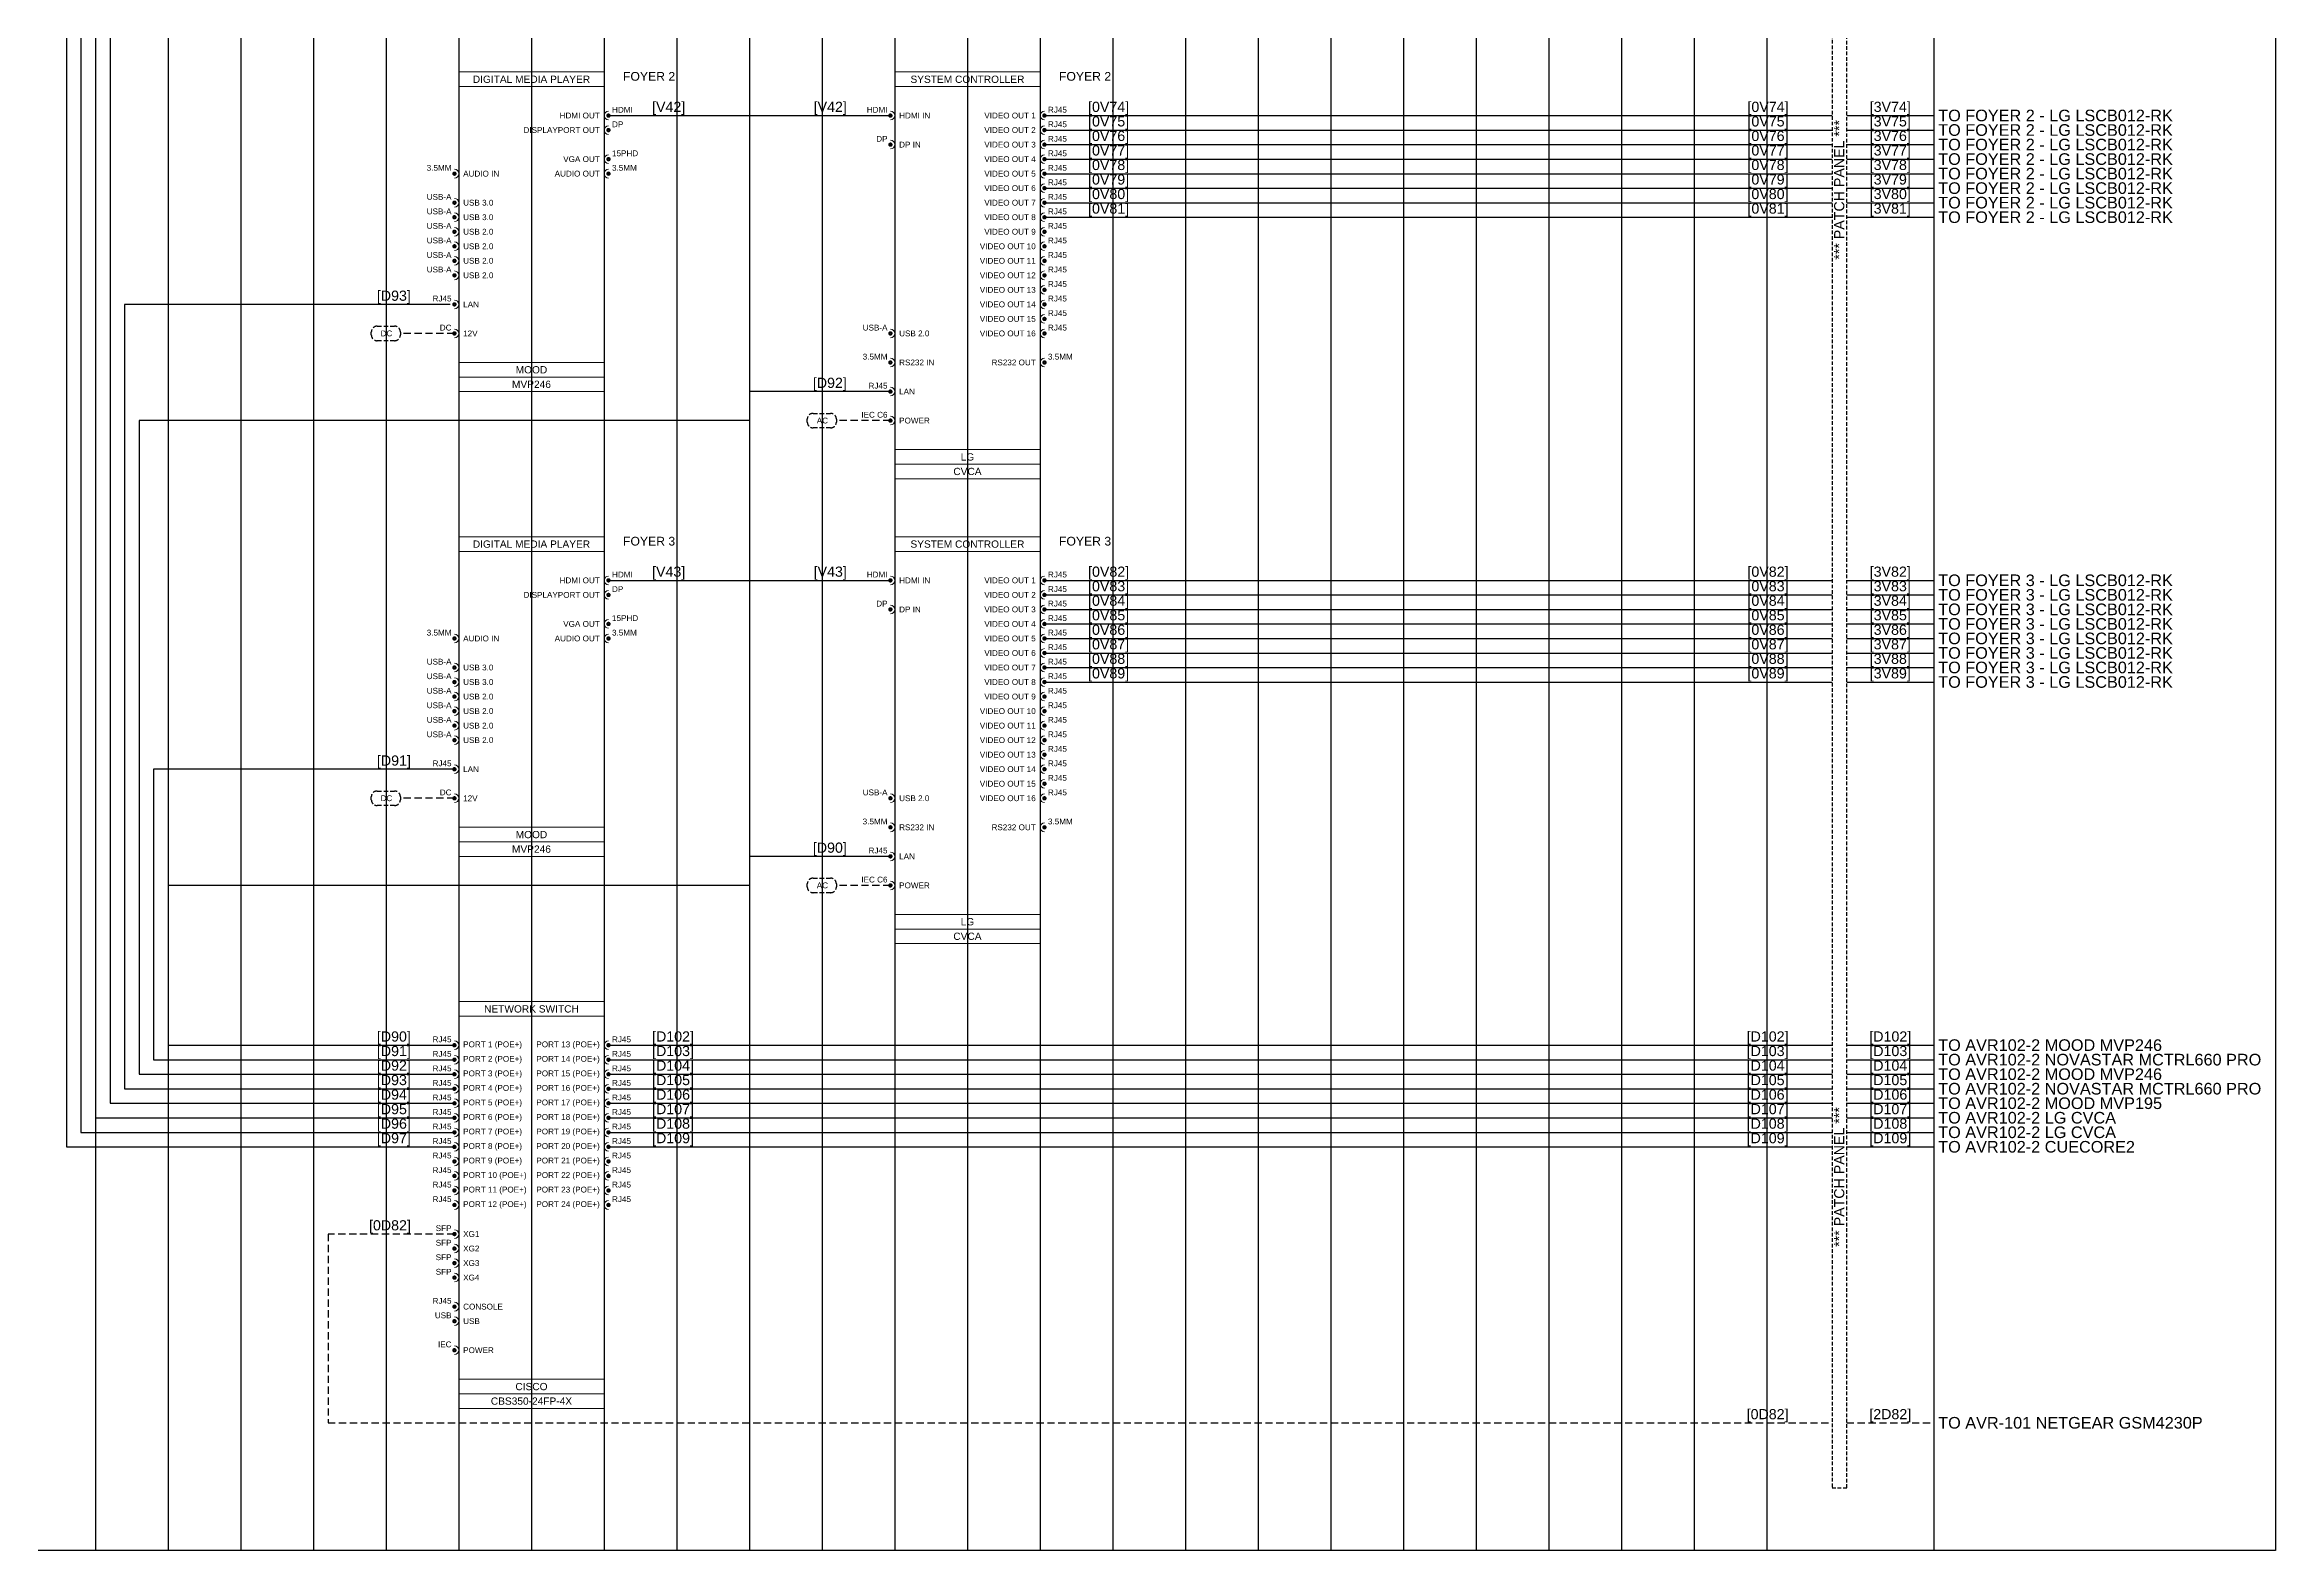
# Model space of a CAD drawing. Header units: millimetres. Extents: x -71336 to -33468, y -26189 to 22712.
# Drawn here: x -43421 to -42654, y -13124 to -12606 of the extents above; entities that cross this region are included whole.
import ezdxf
from ezdxf.enums import TextEntityAlignment as Align
from ezdxf.lldxf.tags import DXFTag

# ---------------------------------------------------------------- set-up
doc = ezdxf.new("R2010")
doc.units = ezdxf.units.MM
doc.linetypes.add('DASHED', pattern=[0.75, 0.5, -0.25])
doc.linetypes.add('DASHED2', pattern=[0.375, 0.25, -0.125])
for name, color, linetype in [('SC - 3 Core Flex', 7, 'DASHED'), ('SC - Cat - Green - Data', 84, 'Continuous'), ('SC - Cat - Green - Data - DS', 84, 'DS'), ('SC - Cat - Red - AV', 1, 'Continuous'), ('SC - Fibre', 170, 'DASHED'), ('SC - HDMI', 192, 'Continuous'), ('SC - Text', 7, 'Continuous'), ('Text', 7, 'Continuous')]:
    doc.layers.add(name, color=color, linetype=linetype)
doc.layers.add('SC - Equipment', color=7, linetype='Continuous', lineweight=13)
doc.layers.add('SC - Xlines', color=252, linetype='Continuous', plot=False)
doc.styles.add('ARIAL', font='arial.ttf')
doc.styles.get("Standard").update_dxf_attribs({"font": 'arial.ttf', "height": 35})
tags = doc.linetypes.add('DS', pattern='A,1.939444,-0.075392,["DS",ARIAL,S=0.5,R=0,X=0,Y=-0.25],-1.06308,1.922084', length=5).pattern_tags.tags
tags[6] = DXFTag(74, 10)

# ---------------------------------------------------------------- blocks, each defined once
blk = doc.blocks.new('Cisco CBS350-24FP-4X - SCHEMATIC')
at = {"layer": 'SC - Equipment'}
for p, q in [((-25, 0), (25, 0)), ((-25, -140), (-25, 0)), ((25, 0), (25, -140)), ((25, -5), (-25, -5)), ((25, -130), (-25, -130)), ((25, -130), (-25, -130)), ((25, -135), (-25, -135)), ((25, -135), (-25, -135)), ((25, -135), (-25, -135)), ((25, -140), (-25, -140))]:
    blk.add_line(p, q, dxfattribs=at)
at = {"layer": 'SC - Equipment', "const_width": 0.7}
for points in [[(-26.1, -15, 1), (-26.9, -15, 1)], [(26.1, -15, -1), (26.9, -15, -1)], [(-26.1, -20, 1), (-26.9, -20, 1)], [(26.1, -20, -1), (26.9, -20, -1)], [(-26.1, -25, 1), (-26.9, -25, 1)], [(-26.1, -30, 1), (-26.9, -30, 1)], [(26.1, -25, -1), (26.9, -25, -1)], [(26.1, -30, -1), (26.9, -30, -1)], [(-26.1, -35, 1), (-26.9, -35, 1)], [(26.1, -35, -1), (26.9, -35, -1)], [(-26.1, -40, 1), (-26.9, -40, 1)], [(-26.1, -45, 1), (-26.9, -45, 1)], [(26.1, -40, -1), (26.9, -40, -1)], [(26.1, -45, -1), (26.9, -45, -1)], [(-26.1, -50, 1), (-26.9, -50, 1)], [(26.1, -50, -1), (26.9, -50, -1)], [(-26.1, -55, 1), (-26.9, -55, 1)], [(-26.1, -60, 1), (-26.9, -60, 1)], [(26.1, -55, -1), (26.9, -55, -1)], [(26.1, -60, -1), (26.9, -60, -1)], [(-26.1, -65, 1), (-26.9, -65, 1)], [(26.1, -65, -1), (26.9, -65, -1)], [(-26.1, -70, 1), (-26.9, -70, 1)], [(26.1, -70, -1), (26.9, -70, -1)], [(-26.1, -80, 1), (-26.9, -80, 1)], [(-26.1, -85, 1), (-26.9, -85, 1)], [(-26.1, -90, 1), (-26.9, -90, 1)], [(-26.1, -95, 1), (-26.9, -95, 1)], [(-26.1, -105, 1), (-26.9, -105, 1)], [(-26.1, -110, 1), (-26.9, -110, 1)], [(-26.1, -120, 1), (-26.9, -120, 1)]]:
    blk.add_lwpolyline(points, format="xyb", close=True, dxfattribs=at)
at = {"layer": 'SC - Equipment'}
for centre, start, end in [((-26.5, -15), 270, 90), ((26.5, -15), 90, 270), ((-26.5, -20), 270, 90), ((26.5, -20), 90, 270), ((-26.5, -25), 270, 90), ((-26.5, -30), 270, 90), ((26.5, -25), 90, 270), ((26.5, -30), 90, 270), ((-26.5, -35), 270, 90), ((26.5, -35), 90, 270), ((-26.5, -40), 270, 90), ((-26.5, -45), 270, 90), ((26.5, -40), 90, 270), ((26.5, -45), 90, 270), ((-26.5, -50), 270, 90), ((-26.5, -55), 270, 90), ((26.5, -50), 90, 270), ((26.5, -55), 90, 270), ((-26.5, -60), 270, 90), ((26.5, -60), 90, 270), ((-26.5, -65), 270, 90), ((-26.5, -70), 270, 90), ((26.5, -65), 90, 270), ((26.5, -70), 90, 270), ((-26.5, -80), 270, 90), ((-26.5, -85), 270, 90), ((-26.5, -90), 270, 90), ((-26.5, -95), 270, 90), ((-26.5, -105), 270, 90), ((-26.5, -110), 270, 90), ((-26.5, -120), 270, 90)]:
    blk.add_arc(centre, 1.5, start, end, dxfattribs=at)
at = {"ltscale": 5}
for tag, p in [('DESCRIPTION', (0, -2.5)), ('MODEL', (0, -137.5)), ('MAKE', (0, -132.5))]:
    blk.add_attdef(tag, text='', height=2.5, dxfattribs=at).set_placement(p, align=Align.MIDDLE_CENTER)
at = {"ltscale": 5, "flags": 1}
for tag, p in [('ROOM_TYPE', (45, -5)), ('LOCATION', (45, -10)), ('RACK_EQUIPMENT_(Y/N)', (45, -15)), ('IP_(Y/N)', (45, -30)), ('AMP(@240V)', (45, -40)), ('POE(WATT)', (45, -35)), ('WATT', (45, -45)), ('WEIGHT(KG)', (45, -55)), ('BTU/H', (45, -50)), ('TRANSFORMER_TAPS', (45, -60))]:
    blk.add_attdef(tag, p, '', height=2.5, dxfattribs=at)
blk.add_attdef('BRACKET', text='', height=2.5, dxfattribs=at).set_placement((0, -127.5), align=Align.MIDDLE_CENTER)
at = {"layer": 'SC - Equipment', "ltscale": 5, "char_height": 2}
for s, insert, width, attachment_point in [('RJ45', (-27.5, -13), 5.7736, 6), ('PORT 1 (POE+)', (-23.5, -15), 23.5, 4), ('PORT 13 (POE+)', (23.5, -15), 23.5, 6), ('RJ45', (27.72, -13), 7.1748, 4), ('RJ45', (-27.5, -18), 5.7736, 6), ('RJ45', (-27.5, -23), 5.7736, 6), ('PORT 2 (POE+)', (-23.5, -20), 23.5, 4), ('PORT 14 (POE+)', (23.5, -20), 23.5, 6), ('RJ45', (27.72, -18), 7.1748, 4), ('RJ45', (27.72, -23), 7.1748, 4), ('RJ45', (-27.5, -28), 5.7736, 6), ('PORT 3 (POE+)', (-23.5, -25), 23.5, 4), ('PORT 4 (POE+)', (-23.5, -30), 23.5, 4), ('PORT 15 (POE+)', (23.5, -25), 23.5, 6), ('PORT 16 (POE+)', (23.5, -30), 23.5, 6), ('RJ45', (27.72, -28), 7.1748, 4), ('RJ45', (-27.5, -33), 5.7736, 6), ('RJ45', (-27.5, -38), 5.7736, 6), ('PORT 5 (POE+)', (-23.5, -35), 23.5, 4), ('PORT 17 (POE+)', (23.5, -35), 23.5, 6), ('RJ45', (27.72, -33), 7.1748, 4), ('RJ45', (27.72, -38), 7.1748, 4), ('RJ45', (-27.5, -43), 5.7736, 6), ('PORT 6 (POE+)', (-23.5, -40), 23.5, 4), ('PORT 7 (POE+)', (-23.5, -45), 23.5, 4), ('PORT 18 (POE+)', (23.5, -40), 23.5, 6), ('\\pxt10;PORT 19 (POE+)', (23.5, -45), 23.5, 6), ('RJ45', (27.72, -43), 7.1748, 4), ('RJ45', (-27.5, -48), 5.7736, 6), ('RJ45', (-27.5, -53), 5.7736, 6), ('PORT 8 (POE+)', (-23.5, -50), 23.5, 4), ('PORT 9 (POE+)', (-23.5, -55), 23.5, 4), ('PORT 20 (POE+)', (23.5, -50), 23.5, 6), ('PORT 21 (POE+)', (23.5, -55), 23.5, 6), ('RJ45', (27.72, -48), 7.1748, 4), ('RJ45', (27.72, -53), 7.1748, 4), ('RJ45', (-27.5, -58), 5.7736, 6), ('PORT 10 (POE+)', (-23.5, -60), 23.5, 4), ('PORT 22 (POE+)', (23.5, -60), 23.5, 6), ('RJ45', (27.72, -58), 7.1748, 4), ('RJ45', (-27.5, -63), 5.7736, 6), ('RJ45', (-27.5, -68), 5.7736, 6), ('PORT 11 (POE+)', (-23.5, -65), 23.5, 4), ('PORT 12 (POE+)', (-23.5, -70), 23.5, 4), ('PORT 23 (POE+)', (23.5, -65), 23.5, 6), ('PORT 24 (POE+)', (23.5, -70), 23.5, 6), ('RJ45', (27.72, -63), 7.1748, 4), ('RJ45', (27.72, -68), 7.1748, 4), ('SFP', (-27.5, -78), 5.7736, 6), ('SFP', (-27.5, -83), 5.7736, 6), ('XG1', (-23.5, -80), 23.5, 4), ('XG2', (-23.5, -85), 23.5, 4), ('SFP', (-27.5, -88), 5.7736, 6), ('SFP', (-27.5, -93), 5.7736, 6), ('XG3', (-23.5, -90), 23.5, 4), ('XG4', (-23.5, -95), 23.5, 4), ('RJ45', (-27.5, -103), 5.7736, 6), ('USB', (-27.5, -108), 5.7736, 6), ('CONSOLE', (-23.5, -105), 23.5, 4), ('USB', (-23.5, -110), 23.5, 4), ('IEC', (-27.5, -118), 5.7736, 6), ('POWER', (-23.5, -120), 23.5, 4)]:
    blk.add_mtext(s, dxfattribs=dict(at, insert=insert, width=width, attachment_point=attachment_point))
blk = doc.blocks.new('LG CVCA - SCHEMATIC')
at = {"layer": 'SC - Equipment'}
for p, q in [((-25, 0), (25, 0)), ((-25, -140), (-25, 0)), ((25, 0), (25, -140)), ((25, -5), (-25, -5)), ((25, -130), (-25, -130)), ((25, -130), (-25, -130)), ((25, -135), (-25, -135)), ((25, -135), (-25, -135)), ((25, -135), (-25, -135)), ((25, -140), (-25, -140))]:
    blk.add_line(p, q, dxfattribs=at)
at = {"layer": 'SC - Equipment', "const_width": 0.7}
for points in [[(-26.1, -15, 1), (-26.9, -15, 1)], [(26.1, -15, -1), (26.9, -15, -1)], [(26.1, -20, -1), (26.9, -20, -1)], [(-26.1, -25, 1), (-26.9, -25, 1)], [(26.1, -25, -1), (26.9, -25, -1)], [(26.1, -30, -1), (26.9, -30, -1)], [(26.1, -35, -1), (26.9, -35, -1)], [(26.1, -40, -1), (26.9, -40, -1)], [(26.1, -45, -1), (26.9, -45, -1)], [(26.1, -50, -1), (26.9, -50, -1)], [(26.1, -55, -1), (26.9, -55, -1)], [(26.1, -60, -1), (26.9, -60, -1)], [(26.1, -65, -1), (26.9, -65, -1)], [(26.1, -70, -1), (26.9, -70, -1)], [(26.1, -75, -1), (26.9, -75, -1)], [(26.1, -80, -1), (26.9, -80, -1)], [(26.1, -85, -1), (26.9, -85, -1)], [(-26.1, -90, 1), (-26.9, -90, 1)], [(26.1, -90, -1), (26.9, -90, -1)], [(-26.1, -100, 1), (-26.9, -100, 1)], [(26.1, -100, -1), (26.9, -100, -1)], [(-26.1, -110, 1), (-26.9, -110, 1)], [(-26.1, -120, 1), (-26.9, -120, 1)]]:
    blk.add_lwpolyline(points, format="xyb", close=True, dxfattribs=at)
at = {"layer": 'SC - Equipment'}
for centre, start, end in [((-26.5, -15), 270, 90), ((26.5, -15), 90, 270), ((26.5, -20), 90, 270), ((-26.5, -25), 270, 90), ((26.5, -25), 90, 270), ((26.5, -30), 90, 270), ((26.5, -35), 90, 270), ((26.5, -40), 90, 270), ((26.5, -45), 90, 270), ((26.5, -50), 90, 270), ((26.5, -55), 90, 270), ((26.5, -60), 90, 270), ((26.5, -65), 90, 270), ((26.5, -70), 90, 270), ((26.5, -75), 90, 270), ((26.5, -80), 90, 270), ((26.5, -85), 90, 270), ((-26.5, -90), 270, 90), ((26.5, -90), 90, 270), ((-26.5, -100), 270, 90), ((26.5, -100), 90, 270), ((-26.5, -110), 270, 90), ((-26.5, -120), 270, 90)]:
    blk.add_arc(centre, 1.5, start, end, dxfattribs=at)
at = {"ltscale": 5}
for tag, p in [('DESCRIPTION', (0, -2.5)), ('MODEL', (0, -137.5)), ('MAKE', (0, -132.5))]:
    blk.add_attdef(tag, text='', height=2.5, dxfattribs=at).set_placement(p, align=Align.MIDDLE_CENTER)
at = {"ltscale": 5, "flags": 1}
for tag, p in [('ROOM_TYPE', (45, -5)), ('LOCATION', (45, -10)), ('RACK_EQUIPMENT_(Y/N)', (45, -15)), ('IP_(Y/N)', (45, -30)), ('AMP(@240V)', (45, -40)), ('POE(WATT)', (45, -35)), ('WATT', (45, -45)), ('WEIGHT(KG)', (45, -55)), ('BTU/H', (45, -50)), ('TRANSFORMER_TAPS', (45, -60))]:
    blk.add_attdef(tag, p, '', height=2.5, dxfattribs=at)
blk.add_attdef('BRACKET', text='', height=2.5, dxfattribs=at).set_placement((0, -127.5), align=Align.MIDDLE_CENTER)
at = {"layer": 'SC - Equipment', "ltscale": 5, "char_height": 2}
for s, insert, width, attachment_point in [('HDMI', (-27.5, -13), 5.7736, 6), ('HDMI IN', (-23.5, -15), 23.5, 4), ('VIDEO OUT 1', (23.5, -15), 23.5, 6), ('RJ45', (27.7, -13), 3.7458, 4), ('DP', (-27.5, -23), 5.7736, 6), ('VIDEO OUT 2', (23.5, -20), 23.5, 6), ('RJ45', (27.7, -18), 3.7458, 4), ('RJ45', (27.7, -23), 3.7458, 4), ('DP IN', (-23.5, -25), 23.5, 4), ('VIDEO OUT 3', (23.5, -25), 23.5, 6), ('VIDEO OUT 4', (23.5, -30), 23.5, 6), ('RJ45', (27.7, -28), 3.7458, 4), ('VIDEO OUT 5', (23.5, -35), 23.5, 6), ('RJ45', (27.7, -33), 3.7458, 4), ('RJ45', (27.7, -38), 3.7458, 4), ('VIDEO OUT 6', (23.5, -40), 23.5, 6), ('VIDEO OUT 7', (23.5, -45), 23.5, 6), ('RJ45', (27.7, -43), 3.7458, 4), ('VIDEO OUT 8', (23.5, -50), 23.5, 6), ('RJ45', (27.7, -48), 3.7458, 4), ('RJ45', (27.7, -53), 3.7458, 4), ('VIDEO OUT 10', (23.5, -60), 23.5, 6), ('VIDEO OUT 9', (23.5, -55), 23.5, 6), ('RJ45', (27.7, -58), 3.7458, 4), ('VIDEO OUT 11', (23.5, -65), 23.5, 6), ('VIDEO OUT 12', (23.5, -70), 23.5, 6), ('RJ45', (27.7, -63), 3.7458, 4), ('RJ45', (27.7, -68), 3.7458, 4), ('VIDEO OUT 13', (23.5, -75), 23.5, 6), ('RJ45', (27.7, -73), 3.7458, 4), ('VIDEO OUT 14', (23.5, -80), 23.5, 6), ('VIDEO OUT 15', (23.5, -85), 23.5, 6), ('RJ45', (27.7, -78), 3.7458, 4), ('RJ45', (27.7, -83), 3.7458, 4), ('USB 2.0', (-23.5, -90), 23.5, 4), ('VIDEO OUT 16', (23.5, -90), 23.5, 6), ('RJ45', (27.7, -88), 3.7458, 4), ('RS232 IN', (-23.5, -100), 23.5, 4), ('RS232 OUT', (23.5, -100), 23.5, 6), ('3.5MM', (27.7, -98), 3.7458, 4), ('LAN', (-23.5, -110), 23.5, 4), ('POWER', (-23.5, -120), 23.5, 4)]:
    blk.add_mtext(s, dxfattribs=dict(at, insert=insert, width=width, attachment_point=attachment_point))
at = {"layer": 'SC - Equipment', "ltscale": 5, "char_height": 2, "attachment_point": 6}
for s, insert in [('USB-A', (-27.5, -88)), ('3.5MM', (-27.5, -98)), ('RJ45', (-27.5, -108)), ('IEC C6', (-27.5, -118))]:
    blk.add_mtext(s, dxfattribs=dict(at, insert=insert))
blk = doc.blocks.new('MOOD MVP246 - SCHEMATIC')
at = {"layer": 'SC - Equipment'}
for p, q in [((-25, 0), (25, 0)), ((-25, -110), (-25, 0)), ((25, 0), (25, -110)), ((25, -5), (-25, -5)), ((25, -100), (-25, -100)), ((25, -100), (-25, -100)), ((25, -105), (-25, -105)), ((25, -105), (-25, -105)), ((25, -105), (-25, -105)), ((25, -110), (-25, -110))]:
    blk.add_line(p, q, dxfattribs=at)
at = {"layer": 'SC - Equipment', "const_width": 0.7}
for points in [[(26.1, -15, -1), (26.9, -15, -1)], [(26.1, -20, -1), (26.9, -20, -1)], [(26.1, -30, -1), (26.9, -30, -1)], [(-26.1, -35, 1), (-26.9, -35, 1)], [(26.1, -35, -1), (26.9, -35, -1)], [(-26.1, -45, 1), (-26.9, -45, 1)], [(-26.1, -50, 1), (-26.9, -50, 1)], [(-26.1, -55, 1), (-26.9, -55, 1)], [(-26.1, -60, 1), (-26.9, -60, 1)], [(-26.1, -65, 1), (-26.9, -65, 1)], [(-26.1, -70, 1), (-26.9, -70, 1)], [(-26.1, -80, 1), (-26.9, -80, 1)], [(-26.1, -90, 1), (-26.9, -90, 1)]]:
    blk.add_lwpolyline(points, format="xyb", close=True, dxfattribs=at)
at = {"layer": 'SC - Equipment'}
for centre, start, end in [((26.5, -15), 90, 270), ((26.5, -20), 90, 270), ((26.5, -30), 90, 270), ((-26.5, -35), 270, 90), ((26.5, -35), 90, 270), ((-26.5, -45), 270, 90), ((-26.5, -50), 270, 90), ((-26.5, -55), 270, 90), ((-26.5, -60), 270, 90), ((-26.5, -65), 270, 90), ((-26.5, -70), 270, 90), ((-26.5, -80), 270, 90), ((-26.5, -90), 270, 90)]:
    blk.add_arc(centre, 1.5, start, end, dxfattribs=at)
at = {"ltscale": 5}
for tag, p in [('DESCRIPTION', (0, -2.5)), ('MODEL', (0, -107.5)), ('MAKE', (0, -102.5))]:
    blk.add_attdef(tag, text='', height=2.5, dxfattribs=at).set_placement(p, align=Align.MIDDLE_CENTER)
at = {"ltscale": 5, "flags": 1}
for tag, p in [('ROOM_TYPE', (45, -5)), ('LOCATION', (45, -10)), ('RACK_EQUIPMENT_(Y/N)', (45, -15)), ('IP_(Y/N)', (45, -30)), ('AMP(@240V)', (45, -40)), ('POE(WATT)', (45, -35)), ('WATT', (45, -45)), ('WEIGHT(KG)', (45, -55)), ('BTU/H', (45, -50)), ('TRANSFORMER_TAPS', (45, -60))]:
    blk.add_attdef(tag, p, '', height=2.5, dxfattribs=at)
blk.add_attdef('BRACKET', text='', height=2.5, dxfattribs=at).set_placement((0, -97.5), align=Align.MIDDLE_CENTER)
at = {"layer": 'SC - Equipment', "ltscale": 5, "char_height": 2}
for s, insert, width, attachment_point in [('HDMI OUT', (23.5, -15), 23.5, 6), ('HDMI', (27.72, -13), 7.1748, 4), ('DISPLAYPORT OUT', (23.5, -20), 34.4972, 6), ('DP', (27.72, -18), 7.1748, 4), ('VGA OUT', (23.5, -30), 23.5, 6), ('15PHD', (27.72, -28), 7.1748, 4), ('3.5MM', (-27.5, -33), 5.7736, 6), ('AUDIO IN', (-23.5, -35), 23.5, 4), ('AUDIO OUT', (23.5, -35), 23.5, 6), ('3.5MM', (27.72, -33), 7.1748, 4), ('USB-A', (-27.5, -43), 5.7736, 6), ('USB 3.0', (-23.5, -45), 23.5, 4), ('USB-A', (-27.5, -48), 5.7736, 6), ('USB-A', (-27.5, -53), 5.7736, 6), ('USB 3.0', (-23.5, -50), 23.5, 4), ('USB-A', (-27.5, -58), 5.7736, 6), ('USB 2.0', (-23.5, -55), 23.5, 4), ('USB 2.0', (-23.5, -60), 23.5, 4), ('USB-A', (-27.5, -63), 5.7736, 6), ('USB-A', (-27.5, -68), 5.7736, 6), ('USB 2.0', (-23.5, -65), 23.5, 4), ('USB 2.0', (-23.5, -70), 23.5, 4), ('RJ45', (-27.5, -78), 5.7736, 6), ('LAN', (-23.5, -80), 23.5, 4), ('DC', (-27.5, -88), 5.7736, 6), ('12V', (-23.5, -90), 23.5, 4)]:
    blk.add_mtext(s, dxfattribs=dict(at, insert=insert, width=width, attachment_point=attachment_point))

msp = doc.modelspace()

# ---------------------------------------------------------------- linework, layer by layer
at = {"linetype": 'DASHED2', "ltscale": 5}
msp.add_lwpolyline([(-42801.189, -13102.434), (-42801.189, -12206.536), (-42806.189, -12206.536), (-42806.189, -13102.434)], close=True, dxfattribs=at)
at = {"layer": 'SC - 3 Core Flex', "ltscale": 3}
for points in [[(-43306.786, -12702.563), (-43300.786, -12702.563, -0.4142136), (-43298.786, -12704.563), (-43298.786, -12705.563, -0.4142136), (-43300.786, -12707.563), (-43306.786, -12707.563, -0.4142136), (-43308.786, -12705.563), (-43308.786, -12704.563, -0.4142136)], [(-43156.786, -12732.563), (-43150.786, -12732.563, -0.4142136), (-43148.786, -12734.563), (-43148.786, -12735.563, -0.4142136), (-43150.786, -12737.563), (-43156.786, -12737.563, -0.4142136), (-43158.786, -12735.563), (-43158.786, -12734.563, -0.4142136)], [(-43306.786, -12862.563), (-43300.786, -12862.563, -0.4142136), (-43298.786, -12864.563), (-43298.786, -12865.563, -0.4142136), (-43300.786, -12867.563), (-43306.786, -12867.563, -0.4142136), (-43308.786, -12865.563), (-43308.786, -12864.563, -0.4142136)], [(-43156.786, -12892.563), (-43150.786, -12892.563, -0.4142136), (-43148.786, -12894.563), (-43148.786, -12895.563, -0.4142136), (-43150.786, -12897.563), (-43156.786, -12897.563, -0.4142136), (-43158.786, -12895.563), (-43158.786, -12894.563, -0.4142136)]]:
    msp.add_lwpolyline(points, format="xyb", close=True, dxfattribs=at)
at = {"layer": 'SC - 3 Core Flex', "ltscale": 5}
for points in [[(-43280.188, -12705.063), (-43298.786, -12705.063)], [(-43130.189, -12735.063), (-43148.786, -12735.063)], [(-43280.188, -12865.063), (-43298.786, -12865.063)], [(-43130.189, -12895.063), (-43148.786, -12895.063)]]:
    msp.add_lwpolyline(points, dxfattribs=at)
at = {"layer": 'SC - Cat - Green - Data', "ltscale": 5}
for points in [[(-43130.189, -12405.063), (-43408.689, -12405.063), (-43408.689, -12980.061), (-43280.189, -12980.063)], [(-43130.188, -12565.063), (-43178.689, -12565.063), (-43178.689, -12575.07), (-43398.688, -12575.07), (-43398.689, -12970.061), (-43280.189, -12970.063)], [(-42801.189, -12630.063), (-42771.189, -12630.063)], [(-42801.189, -12635.063), (-42771.189, -12635.063)], [(-42801.189, -12640.063), (-42771.189, -12640.063)], [(-42801.189, -12645.063), (-42771.189, -12645.063)], [(-42801.189, -12650.063), (-42771.189, -12650.063)], [(-42801.189, -12655.063), (-42771.189, -12655.063)], [(-42801.189, -12660.063), (-42771.189, -12660.063)], [(-42801.189, -12665.063), (-42771.189, -12665.063)], [(-43130.188, -12725.063), (-43178.689, -12725.063), (-43178.689, -12735.07), (-43388.687, -12735.056), (-43388.687, -12960.058), (-43280.189, -12960.063)], [(-42801.189, -12790.063), (-42771.189, -12790.063)], [(-42801.189, -12795.063), (-42771.189, -12795.063)], [(-42801.189, -12800.063), (-42771.189, -12800.063)], [(-42801.189, -12805.063), (-42771.189, -12805.063)], [(-42801.189, -12810.063), (-42771.189, -12810.063)], [(-42801.189, -12815.063), (-42771.189, -12815.063)], [(-42801.189, -12820.063), (-42771.189, -12820.063)], [(-42801.189, -12825.063), (-42771.189, -12825.063)], [(-43130.189, -12885.063), (-43178.689, -12885.063), (-43178.689, -12895.07), (-43378.688, -12895.056), (-43378.689, -12950.058), (-43280.188, -12950.068)], [(-43227.189, -12955.063), (-42806.189, -12955.063)], [(-42801.189, -12955.063), (-42771.189, -12955.063)], [(-43227.189, -12965.063), (-42806.189, -12965.063)], [(-42801.189, -12965.063), (-42771.189, -12965.063)], [(-43227.189, -12975.063), (-42806.189, -12975.063)], [(-42801.189, -12975.063), (-42771.189, -12975.063)], [(-43227.189, -12980.063), (-42806.189, -12980.063)], [(-42801.189, -12980.063), (-42771.189, -12980.063)]]:
    msp.add_lwpolyline(points, dxfattribs=at)
at = {"layer": 'SC - Cat - Green - Data - DS', "ltscale": 5}
for points in [[(-43280.189, -12350.065), (-43413.689, -12350.063), (-43413.689, -12985.062), (-43280.189, -12985.064)], [(-43280.189, -12535.064), (-43403.688, -12535.064), (-43403.689, -12975.062), (-43280.189, -12975.064)], [(-43281.674, -12695.063), (-43393.687, -12695.063), (-43393.687, -12965.053), (-43280.189, -12965.063)], [(-43280.188, -12855.075), (-43383.688, -12855.051), (-43383.689, -12955.058), (-43280.188, -12955.068)], [(-43227.189, -12950.063), (-42806.189, -12950.063)], [(-42801.189, -12950.063), (-42771.189, -12950.063)], [(-43227.189, -12960.063), (-42806.189, -12960.063)], [(-42801.189, -12960.063), (-42771.189, -12960.063)], [(-43227.189, -12970.063), (-42806.189, -12970.063)], [(-42801.189, -12970.063), (-42771.189, -12970.063)], [(-43227.189, -12985.063), (-42806.189, -12985.063)], [(-42801.189, -12985.063), (-42771.189, -12985.063)]]:
    msp.add_lwpolyline(points, dxfattribs=at)
at = {"layer": 'SC - Cat - Red - AV', "ltscale": 5}
for points in [[(-43077.189, -12630.063), (-42806.189, -12630.063)], [(-43077.189, -12635.063), (-42806.189, -12635.063)], [(-43077.189, -12640.063), (-42806.189, -12640.063)], [(-43077.189, -12645.063), (-42806.189, -12645.063)], [(-43077.189, -12650.063), (-42806.189, -12650.063)], [(-43077.189, -12655.063), (-42806.189, -12655.063)], [(-43077.189, -12660.063), (-42806.189, -12660.063)], [(-43077.189, -12665.063), (-42806.189, -12665.063)], [(-43077.189, -12790.063), (-42806.189, -12790.063)], [(-43077.189, -12795.063), (-42806.189, -12795.063)], [(-43077.189, -12800.063), (-42806.189, -12800.063)], [(-43077.189, -12805.063), (-42806.189, -12805.063)], [(-43077.189, -12810.063), (-42806.189, -12810.063)], [(-43077.189, -12815.063), (-42806.189, -12815.063)], [(-43077.189, -12820.063), (-42806.189, -12820.063)], [(-43077.189, -12825.063), (-42806.189, -12825.063)]]:
    msp.add_lwpolyline(points, dxfattribs=at)
at = {"layer": 'SC - Fibre', "ltscale": 5}
for points in [[(-43280.189, -13015.058), (-43323.689, -13015.068), (-43323.689, -13080.064), (-42806.189, -13080.063)], [(-42801.189, -13080.063), (-42771.189, -13080.062)]]:
    msp.add_lwpolyline(points, dxfattribs=at)
at = {"layer": 'SC - HDMI', "ltscale": 5}
for points in [[(-43227.188, -12630.063), (-43130.189, -12630.063)], [(-43227.188, -12790.063), (-43130.189, -12790.063)]]:
    msp.add_lwpolyline(points, dxfattribs=at)
at = {"layer": 'SC - Xlines', "ltscale": 5, "transparency": 33554687}
msp.add_lwpolyline([(-43853.689, -12185.058), (-42653.689, -12185.065), (-42653.689, -13123.965), (-43853.689, -13123.958)], close=True, dxfattribs=at)
at = {"layer": 'SC - Xlines', "ltscale": 5}
for points in [[(-43403.689, -12185.061), (-43403.689, -13123.959)], [(-43353.689, -12185.061), (-43353.689, -13123.959)], [(-43303.689, -12185.061), (-43303.689, -13123.959)], [(-43253.689, -12185.061), (-43253.689, -13123.959)], [(-43203.689, -12185.061), (-43203.689, -13123.959)], [(-43153.689, -12185.061), (-43153.689, -13123.959)], [(-43103.689, -12185.061), (-43103.689, -13123.959)], [(-43053.689, -12185.061), (-43053.689, -13123.959)], [(-43003.689, -12185.061), (-43003.689, -13123.959)], [(-42953.689, -12185.061), (-42953.689, -13123.959)], [(-42903.689, -12185.061), (-42903.689, -13123.959)], [(-42853.689, -12185.061), (-42853.689, -13123.959)], [(-42771.189, -12185.061), (-42771.189, -13123.959)]]:
    msp.add_lwpolyline(points, dxfattribs=at)
at = {"layer": 'SC - Xlines', "color": 250, "ltscale": 5}
for points in [[(-43378.689, -12185.061), (-43378.689, -13123.959)], [(-43328.689, -12185.061), (-43328.689, -13123.959)], [(-43278.689, -12185.061), (-43278.689, -13123.959)], [(-43228.689, -12185.061), (-43228.689, -13123.959)], [(-43178.689, -12185.061), (-43178.689, -13123.959)], [(-43128.689, -12185.061), (-43128.689, -13123.959)], [(-43078.689, -12185.061), (-43078.689, -13123.959)], [(-43028.689, -12185.061), (-43028.689, -13123.959)], [(-42978.689, -12185.061), (-42978.689, -13123.959)], [(-42928.689, -12185.061), (-42928.689, -13123.959)], [(-42878.689, -12185.061), (-42878.689, -13123.959)], [(-42828.689, -12185.061), (-42828.689, -13123.959)]]:
    msp.add_lwpolyline(points, dxfattribs=at)

# ---------------------------------------------------------------- block references
at = {"ltscale": 5}
for name, p, values in [('MOOD MVP246 - SCHEMATIC', (-43253.688, -12615.063), {'DESCRIPTION': 'DIGITAL MEDIA PLAYER', 'MAKE': 'MOOD', 'MODEL': 'MVP246'}), ('LG CVCA - SCHEMATIC', (-43103.689, -12615.063), {'DESCRIPTION': 'SYSTEM CONTROLLER', 'MAKE': 'LG', 'MODEL': 'CVCA'}), ('MOOD MVP246 - SCHEMATIC', (-43253.688, -12775.063), {'DESCRIPTION': 'DIGITAL MEDIA PLAYER', 'MAKE': 'MOOD', 'MODEL': 'MVP246'}), ('LG CVCA - SCHEMATIC', (-43103.689, -12775.063), {'DESCRIPTION': 'SYSTEM CONTROLLER', 'MAKE': 'LG', 'MODEL': 'CVCA'}), ('Cisco CBS350-24FP-4X - SCHEMATIC', (-43253.689, -12935.063), {'DESCRIPTION': 'NETWORK SWITCH', 'MAKE': 'CISCO', 'MODEL': 'CBS350-24FP-4X'})]:
    msp.add_blockref(name, p, dxfattribs=at).add_auto_attribs(values)

# ---------------------------------------------------------------- texts
at = {"layer": 'SC - Text'}
for s, insert, char_height, width, attachment_point in [('FOYER 2', (-43222.188, -12615.063), 3, 134.02561, 1), ('FOYER 2', (-43072.189, -12615.063), 3, 134.02561, 1), ('[V42]', (-43212.189, -12629.863), 3.5, 15.57197, 7), ('[V42]', (-43145.189, -12629.863), 3.5, 14.6761, 9), ('[0V74]', (-43062.189, -12629.865), 3.5, 15.57197, 7), ('[0V74]', (-42821.189, -12629.865), 3.5, 14.6761, 9), ('[3V74]', (-42786.189, -12629.864), 3.5, 15.57197, 8), ('[0V75]', (-43062.189, -12634.865), 3.5, 15.57197, 7), ('[0V75]', (-42821.189, -12634.865), 3.5, 14.6761, 9), ('[3V75]', (-42786.189, -12634.864), 3.5, 15.57197, 8), ('TO FOYER 2 {\\A1;\\fSansSerif|b0|i0|c2|p2;- LG LSCB012-RK}', (-42769.688, -12630.063), 4, 129.70239, 4), ('TO FOYER 2 {\\A1;\\fSansSerif|b0|i0|c2|p2;- LG LSCB012-RK}', (-42769.688, -12635.063), 4, 129.70239, 4), ('[0V76]', (-43062.189, -12639.865), 3.5, 15.57197, 7), ('[0V77]', (-43062.189, -12644.865), 3.5, 15.57197, 7), ('[0V76]', (-42821.189, -12639.865), 3.5, 14.6761, 9), ('[0V77]', (-42821.189, -12644.865), 3.5, 14.6761, 9), ('[3V76]', (-42786.189, -12639.864), 3.5, 15.57197, 8), ('[3V77]', (-42786.189, -12644.864), 3.5, 15.57197, 8), ('TO FOYER 2 {\\A1;\\fSansSerif|b0|i0|c2|p2;- LG LSCB012-RK}', (-42769.688, -12640.063), 4, 129.70239, 4), ('[0V78]', (-43062.189, -12649.865), 3.5, 15.57197, 7), ('[0V78]', (-42821.189, -12649.865), 3.5, 14.6761, 9), ('[3V78]', (-42786.189, -12649.864), 3.5, 15.57197, 8), ('TO FOYER 2 {\\A1;\\fSansSerif|b0|i0|c2|p2;- LG LSCB012-RK}', (-42769.688, -12645.063), 4, 129.70239, 4), ('TO FOYER 2 {\\A1;\\fSansSerif|b0|i0|c2|p2;- LG LSCB012-RK}', (-42769.688, -12650.063), 4, 129.70239, 4), ('[0V79]', (-43062.189, -12654.865), 3.5, 15.57197, 7), ('[0V80]', (-43062.189, -12659.865), 3.5, 15.57197, 7), ('[0V79]', (-42821.189, -12654.865), 3.5, 14.6761, 9), ('[0V80]', (-42821.189, -12659.865), 3.5, 14.6761, 9), ('[3V79]', (-42786.189, -12654.864), 3.5, 15.57197, 8), ('[3V80]', (-42786.189, -12659.864), 3.5, 15.57197, 8), ('TO FOYER 2 {\\A1;\\fSansSerif|b0|i0|c2|p2;- LG LSCB012-RK}', (-42769.688, -12655.063), 4, 129.70239, 4), ('[0V81]', (-43062.189, -12664.865), 3.5, 15.57197, 7), ('[0V81]', (-42821.189, -12664.865), 3.5, 14.6761, 9), ('[3V81]', (-42786.189, -12664.864), 3.5, 15.57197, 8), ('TO FOYER 2 {\\A1;\\fSansSerif|b0|i0|c2|p2;- LG LSCB012-RK}', (-42769.688, -12660.063), 4, 129.70239, 4), ('TO FOYER 2 {\\A1;\\fSansSerif|b0|i0|c2|p2;- LG LSCB012-RK}', (-42769.688, -12665.063), 4, 129.70239, 4), ('[D93]', (-43295.188, -12694.868), 3.5, 14.6761, 9), ('[D92]', (-43145.188, -12724.868), 3.5, 14.6761, 9), ('FOYER 3', (-43222.188, -12775.063), 3, 134.02561, 1), ('FOYER 3', (-43072.189, -12775.063), 3, 134.02561, 1), ('[V43]', (-43212.189, -12789.863), 3.5, 15.57197, 7), ('[V43]', (-43145.189, -12789.863), 3.5, 14.6761, 9), ('[0V82]', (-43062.189, -12789.865), 3.5, 15.57197, 7), ('[0V82]', (-42821.189, -12789.865), 3.5, 14.6761, 9), ('[3V82]', (-42786.189, -12789.864), 3.5, 15.57197, 8), ('\\pxt3;[0V83]', (-43062.189, -12794.865), 3.5, 15.57197, 7), ('[0V83]', (-42821.189, -12794.865), 3.5, 14.6761, 9), ('[3V83]', (-42786.189, -12794.864), 3.5, 15.57197, 8), ('TO FOYER 3 {\\A1;\\fSansSerif|b0|i0|c2|p2;- LG LSCB012-RK}', (-42769.688, -12790.063), 4, 129.70239, 4), ('TO FOYER 3 {\\A1;\\fSansSerif|b0|i0|c2|p2;- LG LSCB012-RK}', (-42769.688, -12795.063), 4, 129.70239, 4), ('[0V84]', (-43062.189, -12799.865), 3.5, 15.57197, 7), ('[0V85]', (-43062.189, -12804.865), 3.5, 15.57197, 7), ('[0V84]', (-42821.189, -12799.865), 3.5, 14.6761, 9), ('[0V85]', (-42821.189, -12804.865), 3.5, 14.6761, 9), ('[3V84]', (-42786.189, -12799.864), 3.5, 15.57197, 8), ('[3V85]', (-42786.189, -12804.864), 3.5, 15.57197, 8), ('TO FOYER 3 {\\A1;\\fSansSerif|b0|i0|c2|p2;- LG LSCB012-RK}', (-42769.688, -12800.063), 4, 129.70239, 4), ('[0V86]', (-43062.189, -12809.865), 3.5, 15.57197, 7), ('[0V86]', (-42821.189, -12809.865), 3.5, 14.6761, 9), ('[3V86]', (-42786.189, -12809.864), 3.5, 15.57197, 8), ('TO FOYER 3 {\\A1;\\fSansSerif|b0|i0|c2|p2;- LG LSCB012-RK}', (-42769.688, -12805.063), 4, 129.70239, 4), ('TO FOYER 3 {\\A1;\\fSansSerif|b0|i0|c2|p2;- LG LSCB012-RK}', (-42769.688, -12810.063), 4, 129.70239, 4), ('[0V87]', (-43062.189, -12814.865), 3.5, 15.57197, 7), ('[0V88]', (-43062.189, -12819.865), 3.5, 15.57197, 7), ('[0V87]', (-42821.189, -12814.865), 3.5, 14.6761, 9), ('[0V88]', (-42821.189, -12819.865), 3.5, 14.6761, 9), ('[3V87]', (-42786.189, -12814.864), 3.5, 15.57197, 8), ('[3V88]', (-42786.189, -12819.864), 3.5, 15.57197, 8), ('TO FOYER 3 {\\A1;\\fSansSerif|b0|i0|c2|p2;- LG LSCB012-RK}', (-42769.688, -12815.063), 4, 129.70239, 4), ('[0V89]', (-43062.189, -12824.865), 3.5, 15.57197, 7), ('[0V89]', (-42821.189, -12824.865), 3.5, 14.6761, 9), ('[3V89]', (-42786.189, -12824.864), 3.5, 15.57197, 8), ('TO FOYER 3 {\\A1;\\fSansSerif|b0|i0|c2|p2;- LG LSCB012-RK}', (-42769.688, -12820.063), 4, 129.70239, 4), ('TO FOYER 3 {\\A1;\\fSansSerif|b0|i0|c2|p2;- LG LSCB012-RK}', (-42769.688, -12825.063), 4, 129.70239, 4), ('[D91]', (-43295.166, -12854.88), 3.5, 14.6761, 9), ('[D90]', (-43145.188, -12884.868), 3.5, 14.6761, 9), ('[D90]', (-43295.188, -12949.868), 3.5, 14.6761, 9), ('[D102]', (-43212.189, -12949.863), 3.5, 15.57197, 7), ('[D102]', (-42821.189, -12949.863), 3.5, 14.6761, 9), ('[D102]', (-42786.189, -12949.863), 3.5, 15.57197, 8), ('[D91]', (-43295.188, -12954.868), 3.5, 14.6761, 9), ('[D92]', (-43295.188, -12959.866), 3.5, 14.6761, 9), ('[D103]', (-43212.189, -12954.863), 3.5, 15.57197, 7), ('[D104]', (-43212.189, -12959.863), 3.5, 15.57197, 7), ('[D103]', (-42821.189, -12954.863), 3.5, 14.6761, 9), ('[D104]', (-42821.189, -12959.863), 3.5, 14.6761, 9), ('[D103]', (-42786.189, -12954.863), 3.5, 15.57197, 8), ('[D104]', (-42786.189, -12959.863), 3.5, 15.57197, 8), ('TO AVR102-2 MOOD MVP246', (-42769.691, -12950.06), 4, 129.70239, 4), ('TO AVR102-2 NOVASTAR MCTRL660 PRO', (-42769.691, -12955.06), 4, 129.70239, 4), ('[D93]', (-43295.189, -12964.864), 3.5, 14.6761, 9), ('[D105]', (-43212.189, -12964.863), 3.5, 15.57197, 7), ('[D105]', (-42821.189, -12964.863), 3.5, 14.6761, 9), ('[D105]', (-42786.189, -12964.863), 3.5, 15.57197, 8), ('TO AVR102-2 MOOD MVP246', (-42769.691, -12960.06), 4, 129.70239, 4), ('TO AVR102-2 NOVASTAR MCTRL660 PRO', (-42769.691, -12965.06), 4, 129.70239, 4), ('[D94]', (-43295.188, -12969.868), 3.5, 14.6761, 9), ('[D95]', (-43295.188, -12974.869), 3.5, 14.6761, 9), ('[D106]', (-43212.189, -12969.863), 3.5, 15.57197, 7), ('[D107]', (-43212.189, -12974.863), 3.5, 15.57197, 7), ('[D106]', (-42821.189, -12969.863), 3.5, 14.6761, 9), ('[D107]', (-42821.189, -12974.863), 3.5, 14.6761, 9), ('[D106]', (-42786.189, -12969.863), 3.5, 15.57197, 8), ('[D107]', (-42786.189, -12974.863), 3.5, 15.57197, 8), ('TO AVR102-2 MOOD MVP195', (-42769.691, -12970.06), 4, 129.70239, 4), ('[D96]', (-43295.188, -12979.868), 3.5, 14.6761, 9), ('[D108]', (-43212.189, -12979.863), 3.5, 15.57197, 7), ('[D108]', (-42821.189, -12979.863), 3.5, 14.6761, 9), ('[D108]', (-42786.189, -12979.863), 3.5, 15.57197, 8), ('TO AVR102-2 LG CVCA', (-42769.691, -12975.06), 4, 129.70239, 4), ('TO AVR102-2 LG CVCA', (-42769.691, -12980.06), 4, 129.70239, 4), ('[D97]', (-43295.188, -12984.869), 3.5, 14.6761, 9), ('[D109]', (-43212.189, -12984.863), 3.5, 15.57197, 7), ('[D109]', (-42821.189, -12984.863), 3.5, 14.6761, 9), ('[D109]', (-42786.189, -12984.863), 3.5, 15.57197, 8), ('TO AVR102-2 CUECORE2', (-42769.691, -12985.06), 4, 129.70239, 4), ('[0D82]', (-43295.176, -13014.861), 3.5, 14.6761, 9), ('[0D82]', (-42821.188, -13079.863), 3.5, 14.6761, 9), ('[2D82]', (-42786.188, -13079.862), 3.5, 15.57197, 8), ('TO AVR-101 NETGEAR GSM4230P', (-42769.688, -13080.062), 4, 129.70239, 4)]:
    msp.add_mtext(s, dxfattribs=dict(at, insert=insert, char_height=char_height, width=width, attachment_point=attachment_point))
at = {"layer": 'SC - Text', "char_height": 3.5, "width": 136.51602, "attachment_point": 7, "rotation": 90, "style": 'ARIAL'}
for insert in [(-42801.957, -12679.679), (-42801.957, -13019.47)]:
    msp.add_mtext('*** PATCH PANEL ***', dxfattribs=dict(at, insert=insert))
at = {"layer": 'Text', "char_height": 2, "width": 143.97126, "attachment_point": 5}
for s, insert in [('DC', (-43303.586, -12705.063)), ('AC', (-43153.586, -12735.063)), ('DC', (-43303.586, -12865.063)), ('AC', (-43153.586, -12895.063))]:
    msp.add_mtext(s, dxfattribs=dict(at, insert=insert))

doc.saveas('drawing.dxf')
